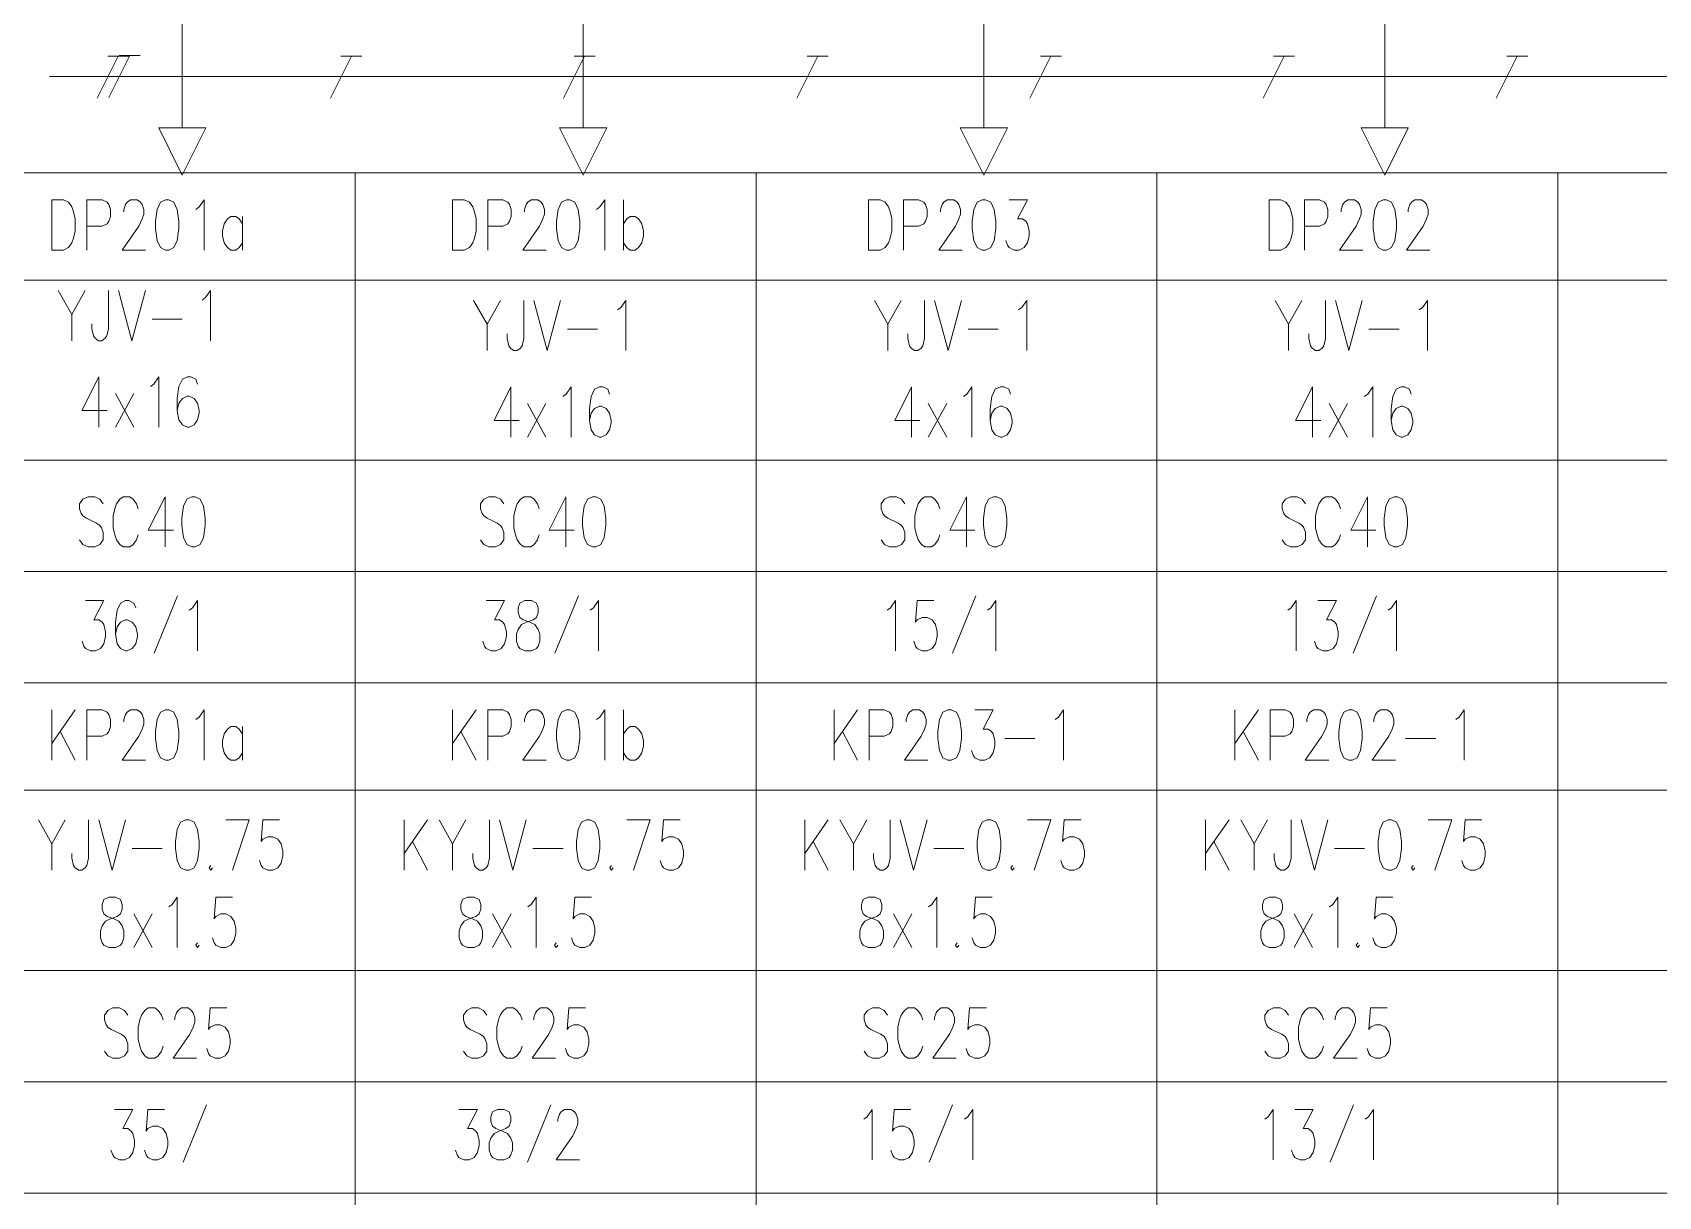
# Model space of a CAD drawing. Header units: millimetres. Extents: x 0 to 586, y 0 to 414.
# Drawn here: x 122.1 to 225.2, y 190 to 263.8 of the extents above; entities that cross this region are included whole.
import ezdxf

# ---------------------------------------------------------------- set-up
doc = ezdxf.new("R2010")
doc.units = ezdxf.units.MM

msp = doc.modelspace()

# ---------------------------------------------------------------- linework, layer by layer
at = {"color": 0, "lineweight": 0}
for points in [[(131.568472, 283.626278), (131.568472, 257.781778)], [(156.989639, 283.626278), (156.989639, 257.781778)], [(182.410806, 283.626278), (182.410806, 257.781778)], [(207.831972, 283.626278), (207.831972, 257.781778)], [(126.1745, 259.655028), (127.508, 262.3185)], [(126.84125, 262.3185), (128.171222, 262.3185)], [(126.90475, 259.707944), (128.234722, 262.371417)], [(127.5715, 262.371417), (128.901472, 262.371417)], [(140.962944, 259.655028), (142.296444, 262.3185)], [(141.629694, 262.3185), (142.959667, 262.3185)], [(155.751389, 259.655028), (157.084889, 262.3185)], [(156.418139, 262.3185), (157.748111, 262.3185)], [(170.543361, 259.655028), (171.873333, 262.3185)], [(171.206583, 262.3185), (172.536556, 262.3185)], [(185.331806, 259.655028), (186.661778, 262.3185)], [(185.995028, 262.3185), (187.328528, 262.3185)], [(200.12025, 259.655028), (201.450222, 262.3185)], [(200.783472, 262.3185), (202.116972, 262.3185)], [(214.908694, 259.655028), (216.238667, 262.3185)], [(215.571917, 262.3185), (216.905417, 262.3185)], [(123.151194, 261.041444), (309.59425, 261.041444)], [(133.067778, 257.781778), (130.072694, 257.781778)], [(130.072694, 257.781778), (131.568472, 254.783167)], [(131.568472, 254.783167), (133.067778, 257.781778)], [(158.488944, 257.781778), (155.490333, 257.781778)], [(155.490333, 257.781778), (156.989639, 254.783167)], [(156.989639, 254.783167), (158.488944, 257.781778)], [(183.910111, 257.781778), (180.9115, 257.781778)], [(180.9115, 257.781778), (182.410806, 254.783167)], [(182.410806, 254.783167), (183.910111, 257.781778)], [(209.331278, 257.781778), (206.332667, 257.781778)], [(206.332667, 257.781778), (207.831972, 254.783167)], [(207.831972, 254.783167), (209.331278, 257.781778)], [(309.59425, 254.924278), (117.12575, 254.924278)], [(309.59425, 254.924278), (117.12575, 254.924278)], [(142.543389, 254.924278), (142.543389, 104.312861)], [(167.964556, 254.924278), (167.964556, 97.0915)], [(193.385722, 254.924278), (193.385722, 104.312861)], [(218.806889, 254.924278), (218.806889, 97.0915)], [(125.521861, 250.034778), (125.521861, 253.220361), (126.477889, 253.220361), (126.795389, 253.068667), (126.901222, 252.916972), (127.007056, 252.613583), (127.007056, 252.1585), (126.901222, 251.855111), (126.795389, 251.703417), (126.477889, 251.551722), (125.521861, 251.551722)], [(127.85725, 252.461889), (127.85725, 252.613583), (127.963083, 252.916972), (128.068917, 253.068667), (128.284111, 253.220361), (128.707444, 253.220361), (128.919111, 253.068667), (129.024944, 252.916972), (129.130778, 252.613583), (129.130778, 252.310194), (129.024944, 252.006806), (128.813278, 251.551722), (127.751417, 250.034778), (129.236611, 250.034778)], [(132.422194, 252.613583), (132.637389, 252.765278), (132.954889, 253.220361), (132.954889, 250.034778)], [(150.943028, 250.034778), (150.943028, 253.220361), (151.899056, 253.220361), (152.216556, 253.068667), (152.322389, 252.916972), (152.428222, 252.613583), (152.428222, 252.1585), (152.322389, 251.855111), (152.216556, 251.703417), (151.899056, 251.551722), (150.943028, 251.551722)], [(153.278417, 252.461889), (153.278417, 252.613583), (153.38425, 252.916972), (153.490083, 253.068667), (153.70175, 253.220361), (154.128611, 253.220361), (154.340278, 253.068667), (154.446111, 252.916972), (154.551944, 252.613583), (154.551944, 252.310194), (154.446111, 252.006806), (154.234444, 251.551722), (153.172583, 250.034778), (154.657778, 250.034778)], [(157.843361, 252.613583), (158.055028, 252.765278), (158.376056, 253.220361), (158.376056, 250.034778)], [(159.54375, 250.034778), (159.54375, 253.220361)], [(177.320222, 250.034778), (177.320222, 253.220361), (178.272722, 253.220361), (178.59375, 253.068667), (178.699583, 252.916972), (178.805417, 252.613583), (178.805417, 252.1585), (178.699583, 251.855111), (178.59375, 251.703417), (178.272722, 251.551722), (177.320222, 251.551722)], [(179.655611, 252.461889), (179.655611, 252.613583), (179.761444, 252.916972), (179.867278, 253.068667), (180.078944, 253.220361), (180.502278, 253.220361), (180.717472, 253.068667), (180.823306, 252.916972), (180.929139, 252.613583), (180.929139, 252.310194), (180.823306, 252.006806), (180.611639, 251.551722), (179.549778, 250.034778), (181.034972, 250.034778)], [(184.008889, 253.220361), (185.176583, 253.220361), (184.538056, 252.006806), (184.855556, 252.006806), (185.07075, 251.855111), (185.176583, 251.703417), (185.282417, 251.248333), (185.282417, 250.944944), (185.176583, 250.489861), (184.964917, 250.186472), (184.643889, 250.034778), (184.326389, 250.034778), (184.008889, 250.186472), (183.903056, 250.338167), (183.793694, 250.641556)], [(202.737861, 250.034778), (202.737861, 253.220361), (203.693889, 253.220361), (204.014917, 253.068667), (204.12075, 252.916972), (204.226583, 252.613583), (204.226583, 252.1585), (204.12075, 251.855111), (204.014917, 251.703417), (203.693889, 251.551722), (202.737861, 251.551722)], [(205.076778, 252.461889), (205.076778, 252.613583), (205.182611, 252.916972), (205.288444, 253.068667), (205.500111, 253.220361), (205.923444, 253.220361), (206.138639, 253.068667), (206.244472, 252.916972), (206.350306, 252.613583), (206.350306, 252.310194), (206.244472, 252.006806), (206.029278, 251.551722), (204.967417, 250.034778), (206.456139, 250.034778)], [(209.320694, 252.461889), (209.320694, 252.613583), (209.430056, 252.916972), (209.535889, 253.068667), (209.747556, 253.220361), (210.170889, 253.220361), (210.382556, 253.068667), (210.488389, 252.916972), (210.59775, 252.613583), (210.59775, 252.310194), (210.488389, 252.006806), (210.276722, 251.551722), (209.214861, 250.034778), (210.703583, 250.034778)], [(135.396111, 251.703417), (135.184444, 252.006806), (134.972778, 252.1585), (134.65175, 252.1585), (134.440083, 252.006806), (134.228417, 251.703417), (134.122583, 251.248333), (134.122583, 250.944944), (134.228417, 250.489861), (134.440083, 250.186472), (134.65175, 250.034778), (134.972778, 250.034778), (135.184444, 250.186472), (135.396111, 250.489861)], [(135.396111, 252.1585), (135.396111, 250.034778)], [(159.54375, 251.703417), (159.755417, 252.006806), (159.967083, 252.1585), (160.284583, 252.1585), (160.499778, 252.006806), (160.711444, 251.703417), (160.817278, 251.248333), (160.817278, 250.944944), (160.711444, 250.489861), (160.499778, 250.186472), (160.284583, 250.034778), (159.967083, 250.034778), (159.755417, 250.186472), (159.54375, 250.489861)], [(309.59425, 248.12625), (117.12575, 248.12625)], [(123.705056, 247.473611), (124.55525, 245.956667), (125.401917, 247.473611)], [(126.890639, 247.473611), (126.890639, 245.0465), (126.784806, 244.591417), (126.678972, 244.439722), (126.463778, 244.288028), (126.252111, 244.288028), (126.040444, 244.439722), (125.934611, 244.591417), (125.828778, 245.0465), (125.828778, 245.349889)], [(127.525639, 247.473611), (128.375833, 244.288028), (129.226028, 247.473611)], [(132.834944, 246.866833), (133.046611, 247.018528), (133.367639, 247.473611), (133.367639, 244.288028)], [(150.046972, 246.845667), (150.897167, 245.328722), (151.743833, 246.845667)], [(153.232556, 246.845667), (153.232556, 244.418556), (153.126722, 243.963472), (153.020889, 243.811778), (152.805694, 243.660083), (152.594028, 243.660083), (152.382361, 243.811778), (152.276528, 243.963472), (152.170694, 244.418556), (152.170694, 244.721944)], [(153.867556, 246.845667), (154.71775, 243.660083), (155.567944, 246.845667)], [(159.176861, 246.238889), (159.388528, 246.390583), (159.709556, 246.845667), (159.709556, 243.660083)], [(175.468139, 246.845667), (176.318333, 245.328722), (177.165, 246.845667)], [(178.653722, 246.845667), (178.653722, 244.418556), (178.547889, 243.963472), (178.438528, 243.811778), (178.226861, 243.660083), (178.015194, 243.660083), (177.803528, 243.811778), (177.697694, 243.963472), (177.591861, 244.418556), (177.591861, 244.721944)], [(179.288722, 246.845667), (180.138917, 243.660083), (180.989111, 246.845667)], [(184.598028, 246.238889), (184.809694, 246.390583), (185.130722, 246.845667), (185.130722, 243.660083)], [(200.889306, 246.845667), (201.735972, 245.328722), (202.586167, 246.845667)], [(204.071361, 246.845667), (204.071361, 244.418556), (203.965528, 243.963472), (203.859694, 243.811778), (203.648028, 243.660083), (203.436361, 243.660083), (203.224694, 243.811778), (203.118861, 243.963472), (203.013028, 244.418556), (203.013028, 244.721944)], [(204.709889, 246.845667), (205.560083, 243.660083), (206.410278, 246.845667)], [(210.019194, 246.238889), (210.230861, 246.390583), (210.548361, 246.845667), (210.548361, 243.660083)], [(124.55525, 245.956667), (124.55525, 244.288028)], [(129.649361, 245.653278), (131.561417, 245.653278)], [(150.897167, 245.328722), (150.897167, 243.660083)], [(155.991278, 245.025333), (157.903333, 245.025333)], [(176.318333, 245.328722), (176.318333, 243.660083)], [(181.412444, 245.025333), (183.3245, 245.025333)], [(201.735972, 245.328722), (201.735972, 243.660083)], [(206.833611, 245.025333), (208.745667, 245.025333)], [(126.266222, 241.991444), (125.204361, 239.867722), (126.795389, 239.867722)], [(126.266222, 241.991444), (126.266222, 238.805861)], [(129.557639, 241.384667), (129.769306, 241.536361), (130.086806, 241.991444), (130.086806, 238.805861)], [(132.528028, 241.536361), (132.422194, 241.83975), (132.104694, 241.991444), (131.893028, 241.991444), (131.575528, 241.83975), (131.360333, 241.384667), (131.2545, 240.626194), (131.2545, 239.867722), (131.360333, 239.260944), (131.575528, 238.957556), (131.893028, 238.805861), (131.998861, 238.805861), (132.316361, 238.957556), (132.528028, 239.260944), (132.637389, 239.716028), (132.637389, 239.867722), (132.528028, 240.322806), (132.316361, 240.626194), (131.998861, 240.777889), (131.893028, 240.777889), (131.575528, 240.626194), (131.360333, 240.322806), (131.2545, 239.867722)], [(152.407056, 241.359972), (151.345194, 239.23625), (152.936222, 239.23625)], [(152.407056, 241.359972), (152.407056, 238.174389)], [(155.698472, 240.753194), (155.910139, 240.904889), (156.227639, 241.359972), (156.227639, 238.174389)], [(158.668861, 240.904889), (158.563028, 241.208278), (158.245528, 241.359972), (158.033861, 241.359972), (157.716361, 241.208278), (157.501167, 240.753194), (157.395333, 239.994722), (157.395333, 239.23625), (157.501167, 238.629472), (157.716361, 238.326083), (158.033861, 238.174389), (158.139694, 238.174389), (158.457194, 238.326083), (158.668861, 238.629472), (158.778222, 239.084556), (158.778222, 239.23625), (158.668861, 239.691333), (158.457194, 239.994722), (158.139694, 240.146417), (158.033861, 240.146417), (157.716361, 239.994722), (157.501167, 239.691333), (157.395333, 239.23625)], [(177.828222, 241.359972), (176.766361, 239.23625), (178.357389, 239.23625)], [(177.828222, 241.359972), (177.828222, 238.174389)], [(181.119639, 240.753194), (181.331306, 240.904889), (181.648806, 241.359972), (181.648806, 238.174389)], [(184.090028, 240.904889), (183.984194, 241.208278), (183.666694, 241.359972), (183.455028, 241.359972), (183.134, 241.208278), (182.922333, 240.753194), (182.8165, 239.994722), (182.8165, 239.23625), (182.922333, 238.629472), (183.134, 238.326083), (183.455028, 238.174389), (183.560861, 238.174389), (183.878361, 238.326083), (184.090028, 238.629472), (184.195861, 239.084556), (184.195861, 239.23625), (184.090028, 239.691333), (183.878361, 239.994722), (183.560861, 240.146417), (183.455028, 240.146417), (183.134, 239.994722), (182.922333, 239.691333), (182.8165, 239.23625)], [(203.245861, 241.359972), (202.184, 239.23625), (203.778556, 239.23625)], [(203.245861, 241.359972), (203.245861, 238.174389)], [(206.537278, 240.753194), (206.752472, 240.904889), (207.069972, 241.359972), (207.069972, 238.174389)], [(209.511194, 240.904889), (209.405361, 241.208278), (209.087861, 241.359972), (208.872667, 241.359972), (208.555167, 241.208278), (208.3435, 240.753194), (208.237667, 239.994722), (208.237667, 239.23625), (208.3435, 238.629472), (208.555167, 238.326083), (208.872667, 238.174389), (208.982028, 238.174389), (209.299528, 238.326083), (209.511194, 238.629472), (209.617028, 239.084556), (209.617028, 239.23625), (209.511194, 239.691333), (209.299528, 239.994722), (208.982028, 240.146417), (208.872667, 240.146417), (208.555167, 239.994722), (208.3435, 239.691333), (208.237667, 239.23625)], [(127.328083, 238.805861), (128.495778, 240.929583)], [(128.495778, 238.805861), (127.328083, 240.929583)], [(153.468917, 238.174389), (154.636611, 240.298111)], [(154.636611, 238.174389), (153.468917, 240.298111)], [(178.886556, 238.174389), (180.057778, 240.298111)], [(180.057778, 238.174389), (178.886556, 240.298111)], [(204.307722, 238.174389), (205.475417, 240.298111)], [(205.475417, 238.174389), (204.307722, 240.298111)], [(309.59425, 236.703306), (117.12575, 236.703306)], [(126.548444, 233.941056), (126.33325, 234.244444), (126.01575, 234.396139), (125.592417, 234.396139), (125.271389, 234.244444), (125.059722, 233.941056), (125.059722, 233.637667), (125.165556, 233.334278), (125.271389, 233.182583), (125.486583, 233.030889), (126.121583, 232.7275), (126.33325, 232.575806), (126.439083, 232.424111), (126.548444, 232.120722), (126.548444, 231.665639), (126.33325, 231.36225), (126.01575, 231.210556), (125.592417, 231.210556), (125.271389, 231.36225), (125.059722, 231.665639)], [(128.778, 233.637667), (128.672167, 233.941056), (128.456972, 234.244444), (128.245306, 234.396139), (127.821972, 234.396139), (127.610306, 234.244444), (127.395111, 233.941056), (127.289278, 233.637667), (127.183444, 233.182583), (127.183444, 232.424111), (127.289278, 231.969028), (127.395111, 231.665639), (127.610306, 231.36225), (127.821972, 231.210556), (128.245306, 231.210556), (128.456972, 231.36225), (128.672167, 231.665639), (128.778, 231.969028)], [(130.474861, 234.396139), (129.413, 232.272417), (131.007556, 232.272417)], [(130.474861, 234.396139), (130.474861, 231.210556)], [(151.966083, 233.941056), (151.754417, 234.244444), (151.436917, 234.396139), (151.013583, 234.396139), (150.692556, 234.244444), (150.480889, 233.941056), (150.480889, 233.637667), (150.586722, 233.334278), (150.692556, 233.182583), (150.904222, 233.030889), (151.54275, 232.7275), (151.754417, 232.575806), (151.86025, 232.424111), (151.966083, 232.120722), (151.966083, 231.665639), (151.754417, 231.36225), (151.436917, 231.210556), (151.013583, 231.210556), (150.692556, 231.36225), (150.480889, 231.665639)], [(154.195639, 233.637667), (154.089806, 233.941056), (153.878139, 234.244444), (153.666472, 234.396139), (153.243139, 234.396139), (153.027944, 234.244444), (152.816278, 233.941056), (152.710444, 233.637667), (152.604611, 233.182583), (152.604611, 232.424111), (152.710444, 231.969028), (152.816278, 231.665639), (153.027944, 231.36225), (153.243139, 231.210556), (153.666472, 231.210556), (153.878139, 231.36225), (154.089806, 231.665639), (154.195639, 231.969028)], [(155.896028, 234.396139), (154.834167, 232.272417), (156.425194, 232.272417)], [(155.896028, 234.396139), (155.896028, 231.210556)], [(177.38725, 233.941056), (177.175583, 234.244444), (176.858083, 234.396139), (176.431222, 234.396139), (176.113722, 234.244444), (175.902056, 233.941056), (175.902056, 233.637667), (176.007889, 233.334278), (176.113722, 233.182583), (176.325389, 233.030889), (176.963917, 232.7275), (177.175583, 232.575806), (177.281417, 232.424111), (177.38725, 232.120722), (177.38725, 231.665639), (177.175583, 231.36225), (176.858083, 231.210556), (176.431222, 231.210556), (176.113722, 231.36225), (175.902056, 231.665639)], [(179.616806, 233.637667), (179.510972, 233.941056), (179.299306, 234.244444), (179.087639, 234.396139), (178.660778, 234.396139), (178.449111, 234.244444), (178.237444, 233.941056), (178.131611, 233.637667), (178.025778, 233.182583), (178.025778, 232.424111), (178.131611, 231.969028), (178.237444, 231.665639), (178.449111, 231.36225), (178.660778, 231.210556), (179.087639, 231.210556), (179.299306, 231.36225), (179.510972, 231.665639), (179.616806, 231.969028)], [(181.317194, 234.396139), (180.255333, 232.272417), (181.846361, 232.272417)], [(181.317194, 234.396139), (181.317194, 231.210556)], [(202.808417, 233.941056), (202.59675, 234.244444), (202.27925, 234.396139), (201.852389, 234.396139), (201.534889, 234.244444), (201.323222, 233.941056), (201.323222, 233.637667), (201.429056, 233.334278), (201.534889, 233.182583), (201.746556, 233.030889), (202.385083, 232.7275), (202.59675, 232.575806), (202.702583, 232.424111), (202.808417, 232.120722), (202.808417, 231.665639), (202.59675, 231.36225), (202.27925, 231.210556), (201.852389, 231.210556), (201.534889, 231.36225), (201.323222, 231.665639)], [(205.037972, 233.637667), (204.932139, 233.941056), (204.720472, 234.244444), (204.508806, 234.396139), (204.081944, 234.396139), (203.870278, 234.244444), (203.658611, 233.941056), (203.552778, 233.637667), (203.446944, 233.182583), (203.446944, 232.424111), (203.552778, 231.969028), (203.658611, 231.665639), (203.870278, 231.36225), (204.081944, 231.210556), (204.508806, 231.210556), (204.720472, 231.36225), (204.932139, 231.665639), (205.037972, 231.969028)], [(206.738361, 234.396139), (205.6765, 232.272417), (207.267528, 232.272417)], [(206.738361, 234.396139), (206.738361, 231.210556)], [(309.59425, 229.644222), (117.12575, 229.644222)], [(131.268611, 228.109639), (129.783417, 224.468972)], [(156.689778, 228.109639), (155.201056, 224.468972)], [(181.89575, 228.109639), (180.410556, 224.468972)], [(207.316917, 228.109639), (205.831722, 224.468972)], [(125.430139, 227.80625), (126.597833, 227.80625), (125.959306, 226.592694), (126.276806, 226.592694), (126.492, 226.441), (126.597833, 226.289306), (126.703667, 225.834222), (126.703667, 225.530833), (126.597833, 225.07575), (126.382639, 224.772361), (126.065139, 224.620667), (125.747639, 224.620667), (125.430139, 224.772361), (125.320778, 224.924056), (125.214944, 225.227444)], [(128.612194, 227.351167), (128.506361, 227.654556), (128.188861, 227.80625), (127.977194, 227.80625), (127.659694, 227.654556), (127.4445, 227.199472), (127.338667, 226.441), (127.338667, 225.682528), (127.4445, 225.07575), (127.659694, 224.772361), (127.977194, 224.620667), (128.083028, 224.620667), (128.400528, 224.772361), (128.612194, 225.07575), (128.721556, 225.530833), (128.721556, 225.682528), (128.612194, 226.137611), (128.400528, 226.441), (128.083028, 226.592694), (127.977194, 226.592694), (127.659694, 226.441), (127.4445, 226.137611), (127.338667, 225.682528)], [(132.012972, 227.199472), (132.224639, 227.351167), (132.542139, 227.80625), (132.542139, 224.620667)], [(150.847778, 227.80625), (152.015472, 227.80625), (151.380472, 226.592694), (151.697972, 226.592694), (151.909639, 226.441), (152.015472, 226.289306), (152.124833, 225.834222), (152.124833, 225.530833), (152.015472, 225.07575), (151.803806, 224.772361), (151.486306, 224.620667), (151.168806, 224.620667), (150.847778, 224.772361), (150.741944, 224.924056), (150.636111, 225.227444)], [(157.430611, 227.199472), (157.645806, 227.351167), (157.963306, 227.80625), (157.963306, 224.620667)], [(176.268944, 227.199472), (176.480611, 227.351167), (176.801639, 227.80625), (176.801639, 224.620667)], [(179.242861, 227.80625), (178.181, 227.80625), (178.075167, 226.441), (178.181, 226.592694), (178.4985, 226.744389), (178.819528, 226.744389), (179.137028, 226.592694), (179.348694, 226.289306), (179.454528, 225.834222), (179.454528, 225.530833), (179.348694, 225.07575), (179.137028, 224.772361), (178.819528, 224.620667), (178.4985, 224.620667), (178.181, 224.772361), (178.075167, 224.924056), (177.969333, 225.227444)], [(182.640111, 227.199472), (182.851778, 227.351167), (183.169278, 227.80625), (183.169278, 224.620667)], [(201.690111, 227.199472), (201.901778, 227.351167), (202.219278, 227.80625), (202.219278, 224.620667)], [(203.602167, 227.80625), (204.769861, 227.80625), (204.131333, 226.592694), (204.452361, 226.592694), (204.664028, 226.441), (204.769861, 226.289306), (204.875694, 225.834222), (204.875694, 225.530833), (204.769861, 225.07575), (204.558194, 224.772361), (204.237167, 224.620667), (203.919667, 224.620667), (203.602167, 224.772361), (203.496333, 224.924056), (203.3905, 225.227444)], [(208.061278, 227.199472), (208.272944, 227.351167), (208.590444, 227.80625), (208.590444, 224.620667)], [(309.59425, 222.588667), (117.12575, 222.588667)], [(123.292306, 217.695639), (123.292306, 220.881222)], [(124.7775, 220.881222), (123.292306, 218.7575)], [(125.521861, 217.695639), (125.521861, 220.881222), (126.477889, 220.881222), (126.795389, 220.729528), (126.901222, 220.577833), (127.007056, 220.274444), (127.007056, 219.819361), (126.901222, 219.515972), (126.795389, 219.364278), (126.477889, 219.212583), (125.521861, 219.212583)], [(127.85725, 220.12275), (127.85725, 220.274444), (127.963083, 220.577833), (128.068917, 220.729528), (128.284111, 220.881222), (128.707444, 220.881222), (128.919111, 220.729528), (129.024944, 220.577833), (129.130778, 220.274444), (129.130778, 219.971056), (129.024944, 219.667667), (128.813278, 219.212583), (127.751417, 217.695639), (129.236611, 217.695639)], [(132.422194, 220.274444), (132.637389, 220.426139), (132.954889, 220.881222), (132.954889, 217.695639)], [(148.713472, 217.695639), (148.713472, 220.881222)], [(150.198667, 220.881222), (148.713472, 218.7575)], [(150.943028, 217.695639), (150.943028, 220.881222), (151.899056, 220.881222), (152.216556, 220.729528), (152.322389, 220.577833), (152.428222, 220.274444), (152.428222, 219.819361), (152.322389, 219.515972), (152.216556, 219.364278), (151.899056, 219.212583), (150.943028, 219.212583)], [(153.278417, 220.12275), (153.278417, 220.274444), (153.38425, 220.577833), (153.490083, 220.729528), (153.70175, 220.881222), (154.128611, 220.881222), (154.340278, 220.729528), (154.446111, 220.577833), (154.551944, 220.274444), (154.551944, 219.971056), (154.446111, 219.667667), (154.234444, 219.212583), (153.172583, 217.695639), (154.657778, 217.695639)], [(157.843361, 220.274444), (158.055028, 220.426139), (158.376056, 220.881222), (158.376056, 217.695639)], [(159.54375, 217.695639), (159.54375, 220.881222)], [(172.914028, 217.695639), (172.914028, 220.881222)], [(174.399222, 220.881222), (172.914028, 218.7575)], [(175.143583, 217.695639), (175.143583, 220.881222), (176.096083, 220.881222), (176.417111, 220.729528), (176.522944, 220.577833), (176.628778, 220.274444), (176.628778, 219.819361), (176.522944, 219.515972), (176.417111, 219.364278), (176.096083, 219.212583), (175.143583, 219.212583)], [(177.478972, 220.12275), (177.478972, 220.274444), (177.584806, 220.577833), (177.690639, 220.729528), (177.902306, 220.881222), (178.329167, 220.881222), (178.540833, 220.729528), (178.646667, 220.577833), (178.7525, 220.274444), (178.7525, 219.971056), (178.646667, 219.667667), (178.435, 219.212583), (177.373139, 217.695639), (178.858333, 217.695639)], [(181.83225, 220.881222), (182.999944, 220.881222), (182.361417, 219.667667), (182.678917, 219.667667), (182.894111, 219.515972), (182.999944, 219.364278), (183.105778, 218.909194), (183.105778, 218.605806), (182.999944, 218.150722), (182.788278, 217.847333), (182.46725, 217.695639), (182.14975, 217.695639), (181.83225, 217.847333), (181.726417, 217.999028), (181.620583, 218.302417)], [(186.926361, 220.274444), (187.141556, 220.426139), (187.459056, 220.881222), (187.459056, 217.695639)], [(198.331667, 217.695639), (198.331667, 220.881222)], [(199.820389, 220.881222), (198.331667, 218.7575)], [(200.561222, 217.695639), (200.561222, 220.881222), (201.51725, 220.881222), (201.838278, 220.729528), (201.944111, 220.577833), (202.049944, 220.274444), (202.049944, 219.819361), (201.944111, 219.515972), (201.838278, 219.364278), (201.51725, 219.212583), (200.561222, 219.212583)], [(202.900139, 220.12275), (202.900139, 220.274444), (203.005972, 220.577833), (203.111806, 220.729528), (203.323472, 220.881222), (203.746806, 220.881222), (203.962, 220.729528), (204.067833, 220.577833), (204.173667, 220.274444), (204.173667, 219.971056), (204.067833, 219.667667), (203.852639, 219.212583), (202.790778, 217.695639), (204.2795, 217.695639)], [(207.144056, 220.12275), (207.144056, 220.274444), (207.253417, 220.577833), (207.35925, 220.729528), (207.570917, 220.881222), (207.99425, 220.881222), (208.205917, 220.729528), (208.31175, 220.577833), (208.421111, 220.274444), (208.421111, 219.971056), (208.31175, 219.667667), (208.100083, 219.212583), (207.038222, 217.695639), (208.526944, 217.695639)], [(212.347528, 220.274444), (212.559194, 220.426139), (212.880222, 220.881222), (212.880222, 217.695639)], [(135.396111, 219.364278), (135.184444, 219.667667), (134.972778, 219.819361), (134.65175, 219.819361), (134.440083, 219.667667), (134.228417, 219.364278), (134.122583, 218.909194), (134.122583, 218.605806), (134.228417, 218.150722), (134.440083, 217.847333), (134.65175, 217.695639), (134.972778, 217.695639), (135.184444, 217.847333), (135.396111, 218.150722)], [(135.396111, 219.819361), (135.396111, 217.695639)], [(159.54375, 219.364278), (159.755417, 219.667667), (159.967083, 219.819361), (160.284583, 219.819361), (160.499778, 219.667667), (160.711444, 219.364278), (160.817278, 218.909194), (160.817278, 218.605806), (160.711444, 218.150722), (160.499778, 217.847333), (160.284583, 217.695639), (159.967083, 217.695639), (159.755417, 217.847333), (159.54375, 218.150722)], [(123.825, 219.515972), (124.7775, 217.695639)], [(149.242639, 219.515972), (150.198667, 217.695639)], [(173.443194, 219.515972), (174.399222, 217.695639)], [(183.740778, 219.060889), (185.652833, 219.060889)], [(198.864361, 219.515972), (199.820389, 217.695639)], [(209.161944, 219.060889), (211.074, 219.060889)], [(309.59425, 215.787111), (117.12575, 215.787111)], [(122.442111, 213.903278), (123.292306, 212.386333), (124.1425, 213.903278)], [(125.627694, 213.903278), (125.627694, 211.476167), (125.521861, 211.021083), (125.416028, 210.869389), (125.204361, 210.717694), (124.989167, 210.717694), (124.7775, 210.869389), (124.671667, 211.021083), (124.565833, 211.476167), (124.565833, 211.779556)], [(126.266222, 213.903278), (127.112889, 210.717694), (127.963083, 213.903278)], [(134.33425, 213.903278), (135.819444, 213.903278), (134.757583, 210.717694)], [(137.7315, 213.903278), (136.669639, 213.903278), (136.563806, 212.538028), (136.669639, 212.689722), (136.987139, 212.841417), (137.308167, 212.841417), (137.625667, 212.689722), (137.837333, 212.386333), (137.943167, 211.93125), (137.943167, 211.627861), (137.837333, 211.172778), (137.625667, 210.869389), (137.308167, 210.717694), (136.987139, 210.717694), (136.669639, 210.869389), (136.563806, 211.021083), (136.457972, 211.324472)], [(145.633722, 210.717694), (145.633722, 213.903278)], [(147.118917, 213.903278), (145.633722, 211.779556)], [(147.863278, 213.903278), (148.713472, 212.386333), (149.563667, 213.903278)], [(151.048861, 213.903278), (151.048861, 211.476167), (150.943028, 211.021083), (150.837194, 210.869389), (150.622, 210.717694), (150.410333, 210.717694), (150.198667, 210.869389), (150.092833, 211.021083), (149.987, 211.476167), (149.987, 211.779556)], [(151.683861, 213.903278), (152.534056, 210.717694), (153.38425, 213.903278)], [(159.755417, 213.903278), (161.240611, 213.903278), (160.17875, 210.717694)], [(163.152667, 213.903278), (162.090806, 213.903278), (161.984972, 212.538028), (162.090806, 212.689722), (162.408306, 212.841417), (162.729333, 212.841417), (163.046833, 212.689722), (163.2585, 212.386333), (163.364333, 211.93125), (163.364333, 211.627861), (163.2585, 211.172778), (163.046833, 210.869389), (162.729333, 210.717694), (162.408306, 210.717694), (162.090806, 210.869389), (161.984972, 211.021083), (161.879139, 211.324472)], [(171.054889, 210.717694), (171.054889, 213.903278)], [(172.540083, 213.903278), (171.054889, 211.779556)], [(173.284444, 213.903278), (174.134639, 212.386333), (174.981306, 213.903278)], [(176.470028, 213.903278), (176.470028, 211.476167), (176.364194, 211.021083), (176.258361, 210.869389), (176.043167, 210.717694), (175.8315, 210.717694), (175.619833, 210.869389), (175.514, 211.021083), (175.408167, 211.476167), (175.408167, 211.779556)], [(177.105028, 213.903278), (177.955222, 210.717694), (178.805417, 213.903278)], [(185.176583, 213.903278), (186.661778, 213.903278), (185.599917, 210.717694)], [(188.573833, 213.903278), (187.511972, 213.903278), (187.406139, 212.538028), (187.511972, 212.689722), (187.829472, 212.841417), (188.146972, 212.841417), (188.468, 212.689722), (188.679667, 212.386333), (188.7855, 211.93125), (188.7855, 211.627861), (188.679667, 211.172778), (188.468, 210.869389), (188.146972, 210.717694), (187.829472, 210.717694), (187.511972, 210.869389), (187.406139, 211.021083), (187.300306, 211.324472)], [(196.476056, 210.717694), (196.476056, 213.903278)], [(197.96125, 213.903278), (196.476056, 211.779556)], [(198.705611, 213.903278), (199.552278, 212.386333), (200.402472, 213.903278)], [(201.891194, 213.903278), (201.891194, 211.476167), (201.781833, 211.021083), (201.676, 210.869389), (201.464333, 210.717694), (201.252667, 210.717694), (201.041, 210.869389), (200.935167, 211.021083), (200.829333, 211.476167), (200.829333, 211.779556)], [(202.526194, 213.903278), (203.376389, 210.717694), (204.226583, 213.903278)], [(210.594222, 213.903278), (212.082944, 213.903278), (211.021083, 210.717694)], [(213.995, 213.903278), (212.933139, 213.903278), (212.827306, 212.538028), (212.933139, 212.689722), (213.250639, 212.841417), (213.568139, 212.841417), (213.885639, 212.689722), (214.100833, 212.386333), (214.206667, 211.93125), (214.206667, 211.627861), (214.100833, 211.172778), (213.885639, 210.869389), (213.568139, 210.717694), (213.250639, 210.717694), (212.933139, 210.869389), (212.827306, 211.021083), (212.717944, 211.324472)], [(146.162889, 212.538028), (147.118917, 210.717694)], [(171.584056, 212.538028), (172.540083, 210.717694)], [(197.005222, 212.538028), (197.96125, 210.717694)], [(123.292306, 212.386333), (123.292306, 210.717694)], [(128.389944, 212.082944), (130.298472, 212.082944)], [(148.713472, 212.386333), (148.713472, 210.717694)], [(153.807583, 212.082944), (155.719639, 212.082944)], [(174.134639, 212.386333), (174.134639, 210.717694)], [(179.22875, 212.082944), (181.140806, 212.082944)], [(199.552278, 212.386333), (199.552278, 210.717694)], [(204.649917, 212.082944), (206.561972, 212.082944)], [(133.378222, 211.021083), (133.272389, 210.869389), (133.378222, 210.717694), (133.484056, 210.869389)], [(158.799389, 211.021083), (158.693556, 210.869389), (158.799389, 210.717694), (158.905222, 210.869389)], [(184.220556, 211.021083), (184.114722, 210.869389), (184.220556, 210.717694), (184.326389, 210.869389)], [(209.641722, 211.021083), (209.535889, 210.869389), (209.641722, 210.717694), (209.747556, 210.869389)], [(130.725333, 208.396417), (130.937, 208.548111), (131.2545, 209.003194), (131.2545, 205.817611)], [(134.757583, 209.003194), (133.695722, 209.003194), (133.589889, 207.637944), (133.695722, 207.789639), (134.01675, 207.941333), (134.33425, 207.941333), (134.65175, 207.789639), (134.866944, 207.48625), (134.972778, 207.031167), (134.972778, 206.727778), (134.866944, 206.272694), (134.65175, 205.969306), (134.33425, 205.817611), (134.01675, 205.817611), (133.695722, 205.969306), (133.589889, 206.121), (133.484056, 206.424389)], [(153.483028, 208.396417), (153.694694, 208.548111), (154.015722, 209.003194), (154.015722, 205.817611)], [(157.518806, 209.003194), (156.456944, 209.003194), (156.351111, 207.637944), (156.456944, 207.789639), (156.774444, 207.941333), (157.091944, 207.941333), (157.412972, 207.789639), (157.624639, 207.48625), (157.730472, 207.031167), (157.730472, 206.727778), (157.624639, 206.272694), (157.412972, 205.969306), (157.091944, 205.817611), (156.774444, 205.817611), (156.456944, 205.969306), (156.351111, 206.121), (156.245278, 206.424389)], [(178.904194, 208.396417), (179.115861, 208.548111), (179.433361, 209.003194), (179.433361, 205.817611)], [(182.939972, 209.003194), (181.878111, 209.003194), (181.76875, 207.637944), (181.878111, 207.789639), (182.195611, 207.941333), (182.513111, 207.941333), (182.830611, 207.789639), (183.045806, 207.48625), (183.151639, 207.031167), (183.151639, 206.727778), (183.045806, 206.272694), (182.830611, 205.969306), (182.513111, 205.817611), (182.195611, 205.817611), (181.878111, 205.969306), (181.76875, 206.121), (181.662917, 206.424389)], [(204.325361, 208.396417), (204.537028, 208.548111), (204.854528, 209.003194), (204.854528, 205.817611)], [(208.357611, 209.003194), (207.29575, 209.003194), (207.189917, 207.637944), (207.29575, 207.789639), (207.616778, 207.941333), (207.934278, 207.941333), (208.251778, 207.789639), (208.463444, 207.48625), (208.572806, 207.031167), (208.572806, 206.727778), (208.463444, 206.272694), (208.251778, 205.969306), (207.934278, 205.817611), (207.616778, 205.817611), (207.29575, 205.969306), (207.189917, 206.121), (207.084083, 206.424389)], [(128.495778, 205.817611), (129.663472, 207.941333)], [(129.663472, 205.817611), (128.495778, 207.941333)], [(151.253472, 205.817611), (152.421167, 207.941333)], [(152.421167, 205.817611), (151.253472, 207.941333)], [(176.674639, 205.817611), (177.842333, 207.941333)], [(177.842333, 205.817611), (176.674639, 207.941333)], [(202.095806, 205.817611), (203.2635, 207.941333)], [(203.2635, 205.817611), (202.095806, 207.941333)], [(132.528028, 206.121), (132.422194, 205.969306), (132.528028, 205.817611), (132.637389, 205.969306)], [(155.28925, 206.121), (155.183417, 205.969306), (155.28925, 205.817611), (155.395083, 205.969306)], [(180.710417, 206.121), (180.601056, 205.969306), (180.710417, 205.817611), (180.81625, 205.969306)], [(206.128056, 206.121), (206.022222, 205.969306), (206.128056, 205.817611), (206.233889, 205.969306)], [(309.59425, 204.367694), (117.12575, 204.367694)], [(128.125361, 201.527833), (127.913694, 201.831222), (127.596194, 201.982917), (127.172861, 201.982917), (126.851833, 201.831222), (126.640167, 201.527833), (126.640167, 201.224444), (126.746, 200.921056), (126.851833, 200.769361), (127.0635, 200.617667), (127.702028, 200.314278), (127.913694, 200.162583), (128.019528, 200.010889), (128.125361, 199.7075), (128.125361, 199.252417), (127.913694, 198.949028), (127.596194, 198.797333), (127.172861, 198.797333), (126.851833, 198.949028), (126.640167, 199.252417)], [(130.354917, 201.224444), (130.249083, 201.527833), (130.037417, 201.831222), (129.82575, 201.982917), (129.402417, 201.982917), (129.187222, 201.831222), (128.975556, 201.527833), (128.869722, 201.224444), (128.763889, 200.769361), (128.763889, 200.010889), (128.869722, 199.555806), (128.975556, 199.252417), (129.187222, 198.949028), (129.402417, 198.797333), (129.82575, 198.797333), (130.037417, 198.949028), (130.249083, 199.252417), (130.354917, 199.555806)], [(131.099278, 201.224444), (131.099278, 201.376139), (131.205111, 201.679528), (131.310944, 201.831222), (131.526139, 201.982917), (131.949472, 201.982917), (132.161139, 201.831222), (132.266972, 201.679528), (132.372806, 201.376139), (132.372806, 201.07275), (132.266972, 200.769361), (132.055306, 200.314278), (130.993444, 198.797333), (132.478639, 198.797333)], [(134.390694, 201.982917), (133.328833, 201.982917), (133.223, 200.617667), (133.328833, 200.769361), (133.646333, 200.921056), (133.967361, 200.921056), (134.284861, 200.769361), (134.496528, 200.465972), (134.602361, 200.010889), (134.602361, 199.7075), (134.496528, 199.252417), (134.284861, 198.949028), (133.967361, 198.797333), (133.646333, 198.797333), (133.328833, 198.949028), (133.223, 199.100722), (133.117167, 199.404111)], [(150.886583, 201.527833), (150.674917, 201.831222), (150.353889, 201.982917), (149.930556, 201.982917), (149.613056, 201.831222), (149.397861, 201.527833), (149.397861, 201.224444), (149.503694, 200.921056), (149.613056, 200.769361), (149.824722, 200.617667), (150.459722, 200.314278), (150.674917, 200.162583), (150.78075, 200.010889), (150.886583, 199.7075), (150.886583, 199.252417), (150.674917, 198.949028), (150.353889, 198.797333), (149.930556, 198.797333), (149.613056, 198.949028), (149.397861, 199.252417)], [(153.116139, 201.224444), (153.010306, 201.527833), (152.795111, 201.831222), (152.583444, 201.982917), (152.160111, 201.982917), (151.948444, 201.831222), (151.73325, 201.527833), (151.627417, 201.224444), (151.521583, 200.769361), (151.521583, 200.010889), (151.627417, 199.555806), (151.73325, 199.252417), (151.948444, 198.949028), (152.160111, 198.797333), (152.583444, 198.797333), (152.795111, 198.949028), (153.010306, 199.252417), (153.116139, 199.555806)], [(153.856972, 201.224444), (153.856972, 201.376139), (153.966333, 201.679528), (154.072167, 201.831222), (154.283833, 201.982917), (154.707167, 201.982917), (154.918833, 201.831222), (155.024667, 201.679528), (155.134028, 201.376139), (155.134028, 201.07275), (155.024667, 200.769361), (154.813, 200.314278), (153.751139, 198.797333), (155.239861, 198.797333)], [(157.148389, 201.982917), (156.086528, 201.982917), (155.980694, 200.617667), (156.086528, 200.769361), (156.407556, 200.921056), (156.725056, 200.921056), (157.042556, 200.769361), (157.25775, 200.465972), (157.363583, 200.010889), (157.363583, 199.7075), (157.25775, 199.252417), (157.042556, 198.949028), (156.725056, 198.797333), (156.407556, 198.797333), (156.086528, 198.949028), (155.980694, 199.100722), (155.874861, 199.404111)], [(176.30775, 201.527833), (176.092556, 201.831222), (175.775056, 201.982917), (175.351722, 201.982917), (175.030694, 201.831222), (174.819028, 201.527833), (174.819028, 201.224444), (174.924861, 200.921056), (175.030694, 200.769361), (175.245889, 200.617667), (175.880889, 200.314278), (176.092556, 200.162583), (176.198389, 200.010889), (176.30775, 199.7075), (176.30775, 199.252417), (176.092556, 198.949028), (175.775056, 198.797333), (175.351722, 198.797333), (175.030694, 198.949028), (174.819028, 199.252417)], [(178.537306, 201.224444), (178.427944, 201.527833), (178.216278, 201.831222), (178.004611, 201.982917), (177.581278, 201.982917), (177.369611, 201.831222), (177.154417, 201.527833), (177.048583, 201.224444), (176.94275, 200.769361), (176.94275, 200.010889), (177.048583, 199.555806), (177.154417, 199.252417), (177.369611, 198.949028), (177.581278, 198.797333), (178.004611, 198.797333), (178.216278, 198.949028), (178.427944, 199.252417), (178.537306, 199.555806)], [(179.278139, 201.224444), (179.278139, 201.376139), (179.383972, 201.679528), (179.489806, 201.831222), (179.705, 201.982917), (180.128333, 201.982917), (180.34, 201.831222), (180.445833, 201.679528), (180.551667, 201.376139), (180.551667, 201.07275), (180.445833, 200.769361), (180.234167, 200.314278), (179.172306, 198.797333), (180.661028, 198.797333)], [(182.569556, 201.982917), (181.507694, 201.982917), (181.401861, 200.617667), (181.507694, 200.769361), (181.828722, 200.921056), (182.146222, 200.921056), (182.463722, 200.769361), (182.675389, 200.465972), (182.781222, 200.010889), (182.781222, 199.7075), (182.675389, 199.252417), (182.463722, 198.949028), (182.146222, 198.797333), (181.828722, 198.797333), (181.507694, 198.949028), (181.401861, 199.100722), (181.296028, 199.404111)], [(201.725389, 201.527833), (201.513722, 201.831222), (201.196222, 201.982917), (200.769361, 201.982917), (200.451861, 201.831222), (200.240194, 201.527833), (200.240194, 201.224444), (200.346028, 200.921056), (200.451861, 200.769361), (200.663528, 200.617667), (201.302056, 200.314278), (201.513722, 200.162583), (201.619556, 200.010889), (201.725389, 199.7075), (201.725389, 199.252417), (201.513722, 198.949028), (201.196222, 198.797333), (200.769361, 198.797333), (200.451861, 198.949028), (200.240194, 199.252417)], [(203.954944, 201.224444), (203.849111, 201.527833), (203.637444, 201.831222), (203.425778, 201.982917), (203.002444, 201.982917), (202.78725, 201.831222), (202.575583, 201.527833), (202.46975, 201.224444), (202.363917, 200.769361), (202.363917, 200.010889), (202.46975, 199.555806), (202.575583, 199.252417), (202.78725, 198.949028), (203.002444, 198.797333), (203.425778, 198.797333), (203.637444, 198.949028), (203.849111, 199.252417), (203.954944, 199.555806)], [(204.699306, 201.224444), (204.699306, 201.376139), (204.805139, 201.679528), (204.910972, 201.831222), (205.122639, 201.982917), (205.5495, 201.982917), (205.761167, 201.831222), (205.867, 201.679528), (205.972833, 201.376139), (205.972833, 201.07275), (205.867, 200.769361), (205.655333, 200.314278), (204.593472, 198.797333), (206.078667, 198.797333)], [(207.990722, 201.982917), (206.928861, 201.982917), (206.823028, 200.617667), (206.928861, 200.769361), (207.246361, 200.921056), (207.567389, 200.921056), (207.884889, 200.769361), (208.096556, 200.465972), (208.202389, 200.010889), (208.202389, 199.7075), (208.096556, 199.252417), (207.884889, 198.949028), (207.567389, 198.797333), (207.246361, 198.797333), (206.928861, 198.949028), (206.823028, 199.100722), (206.717194, 199.404111)], [(309.59425, 197.308611), (117.12575, 197.308611)], [(127.261056, 195.541194), (128.42875, 195.541194), (127.790222, 194.331167), (128.107722, 194.331167), (128.322917, 194.179472), (128.42875, 194.027778), (128.534583, 193.572694), (128.534583, 193.269306), (128.42875, 192.814222), (128.213556, 192.510833), (127.896056, 192.359139), (127.578556, 192.359139), (127.261056, 192.510833), (127.155222, 192.662528), (127.045861, 192.965917)], [(130.446639, 195.541194), (129.384778, 195.541194), (129.275417, 194.179472), (129.384778, 194.331167), (129.702278, 194.482861), (130.019778, 194.482861), (130.337278, 194.331167), (130.552472, 194.027778), (130.658306, 193.572694), (130.658306, 193.269306), (130.552472, 192.814222), (130.337278, 192.510833), (130.019778, 192.359139), (129.702278, 192.359139), (129.384778, 192.510833), (129.275417, 192.662528), (129.169583, 192.965917)], [(133.099528, 195.844583), (131.614333, 192.207444)], [(149.115639, 195.541194), (150.283333, 195.541194), (149.648333, 194.331167), (149.965833, 194.331167), (150.1775, 194.179472), (150.283333, 194.027778), (150.389167, 193.572694), (150.389167, 193.269306), (150.283333, 192.814222), (150.071667, 192.510833), (149.754167, 192.359139), (149.433139, 192.359139), (149.115639, 192.510833), (149.009806, 192.662528), (148.903972, 192.965917)], [(154.954111, 195.844583), (153.468917, 192.207444)], [(155.380972, 194.78625), (155.380972, 194.937944), (155.486806, 195.241333), (155.592639, 195.3895), (155.804306, 195.541194), (156.231167, 195.541194), (156.442833, 195.3895), (156.548667, 195.241333), (156.6545, 194.937944), (156.6545, 194.634556), (156.548667, 194.331167), (156.337, 193.876083), (155.275139, 192.359139), (156.760333, 192.359139)], [(174.801389, 194.937944), (175.013056, 195.089639), (175.334083, 195.541194), (175.334083, 192.359139)], [(177.775306, 195.541194), (176.713444, 195.541194), (176.607611, 194.179472), (176.713444, 194.331167), (177.030944, 194.482861), (177.348444, 194.482861), (177.669472, 194.331167), (177.881139, 194.027778), (177.986972, 193.572694), (177.986972, 193.269306), (177.881139, 192.814222), (177.669472, 192.510833), (177.348444, 192.359139), (177.030944, 192.359139), (176.713444, 192.510833), (176.607611, 192.662528), (176.501778, 192.965917)], [(180.428194, 195.844583), (178.943, 192.207444)], [(181.172556, 194.937944), (181.384222, 195.089639), (181.701722, 195.541194), (181.701722, 192.359139)], [(200.222556, 194.937944), (200.434222, 195.089639), (200.751722, 195.541194), (200.751722, 192.359139)], [(202.134611, 195.541194), (203.302306, 195.541194), (202.663778, 194.331167), (202.981278, 194.331167), (203.196472, 194.179472), (203.302306, 194.027778), (203.408139, 193.572694), (203.408139, 193.269306), (203.302306, 192.814222), (203.090639, 192.510833), (202.769611, 192.359139), (202.452111, 192.359139), (202.134611, 192.510833), (202.028778, 192.662528), (201.919417, 192.965917)], [(205.849361, 195.844583), (204.364167, 192.207444)], [(206.593722, 194.937944), (206.805389, 195.089639), (207.122889, 195.541194), (207.122889, 192.359139)], [(309.59425, 190.249528), (117.12575, 190.249528)]]:
    msp.add_lwpolyline(points, dxfattribs=at)
for points in [[(123.292306, 250.034778), (123.292306, 253.220361), (124.036667, 253.220361), (124.354167, 253.068667), (124.565833, 252.765278), (124.671667, 252.461889), (124.7775, 252.006806), (124.7775, 251.248333), (124.671667, 250.79325), (124.565833, 250.489861), (124.354167, 250.186472), (124.036667, 250.034778)], [(130.513667, 253.220361), (130.192639, 253.068667), (129.980972, 252.613583), (129.875139, 251.855111), (129.875139, 251.400028), (129.980972, 250.641556), (130.192639, 250.186472), (130.513667, 250.034778), (130.725333, 250.034778), (131.042833, 250.186472), (131.2545, 250.641556), (131.360333, 251.400028), (131.360333, 251.855111), (131.2545, 252.613583), (131.042833, 253.068667), (130.725333, 253.220361)], [(148.713472, 250.034778), (148.713472, 253.220361), (149.457833, 253.220361), (149.775333, 253.068667), (149.987, 252.765278), (150.092833, 252.461889), (150.198667, 252.006806), (150.198667, 251.248333), (150.092833, 250.79325), (149.987, 250.489861), (149.775333, 250.186472), (149.457833, 250.034778)], [(155.931306, 253.220361), (155.613806, 253.068667), (155.402139, 252.613583), (155.296306, 251.855111), (155.296306, 251.400028), (155.402139, 250.641556), (155.613806, 250.186472), (155.931306, 250.034778), (156.1465, 250.034778), (156.464, 250.186472), (156.675667, 250.641556), (156.7815, 251.400028), (156.7815, 251.855111), (156.675667, 252.613583), (156.464, 253.068667), (156.1465, 253.220361)], [(175.090667, 250.034778), (175.090667, 253.220361), (175.8315, 253.220361), (176.152528, 253.068667), (176.364194, 252.765278), (176.470028, 252.461889), (176.575861, 252.006806), (176.575861, 251.248333), (176.470028, 250.79325), (176.364194, 250.489861), (176.152528, 250.186472), (175.8315, 250.034778)], [(182.3085, 253.220361), (181.991, 253.068667), (181.779333, 252.613583), (181.6735, 251.855111), (181.6735, 251.400028), (181.779333, 250.641556), (181.991, 250.186472), (182.3085, 250.034778), (182.520167, 250.034778), (182.841194, 250.186472), (183.052861, 250.641556), (183.158694, 251.400028), (183.158694, 251.855111), (183.052861, 252.613583), (182.841194, 253.068667), (182.520167, 253.220361)], [(200.508306, 250.034778), (200.508306, 253.220361), (201.252667, 253.220361), (201.570167, 253.068667), (201.785361, 252.765278), (201.891194, 252.461889), (201.997028, 252.006806), (201.997028, 251.248333), (201.891194, 250.79325), (201.785361, 250.489861), (201.570167, 250.186472), (201.252667, 250.034778)], [(207.729667, 253.220361), (207.412167, 253.068667), (207.196972, 252.613583), (207.091139, 251.855111), (207.091139, 251.400028), (207.196972, 250.641556), (207.412167, 250.186472), (207.729667, 250.034778), (207.941333, 250.034778), (208.258833, 250.186472), (208.474028, 250.641556), (208.579861, 251.400028), (208.579861, 251.855111), (208.474028, 252.613583), (208.258833, 253.068667), (207.941333, 253.220361)], [(132.17525, 234.396139), (131.854222, 234.244444), (131.642556, 233.789361), (131.536722, 233.030889), (131.536722, 232.575806), (131.642556, 231.817333), (131.854222, 231.36225), (132.17525, 231.210556), (132.386917, 231.210556), (132.704417, 231.36225), (132.916083, 231.817333), (133.021917, 232.575806), (133.021917, 233.030889), (132.916083, 233.789361), (132.704417, 234.244444), (132.386917, 234.396139)], [(157.596417, 234.396139), (157.275389, 234.244444), (157.063722, 233.789361), (156.957889, 233.030889), (156.957889, 232.575806), (157.063722, 231.817333), (157.275389, 231.36225), (157.596417, 231.210556), (157.808083, 231.210556), (158.125583, 231.36225), (158.33725, 231.817333), (158.443083, 232.575806), (158.443083, 233.030889), (158.33725, 233.789361), (158.125583, 234.244444), (157.808083, 234.396139)], [(183.014056, 234.396139), (182.696556, 234.244444), (182.484889, 233.789361), (182.379056, 233.030889), (182.379056, 232.575806), (182.484889, 231.817333), (182.696556, 231.36225), (183.014056, 231.210556), (183.22925, 231.210556), (183.54675, 231.36225), (183.758417, 231.817333), (183.86425, 232.575806), (183.86425, 233.030889), (183.758417, 233.789361), (183.54675, 234.244444), (183.22925, 234.396139)], [(208.435222, 234.396139), (208.117722, 234.244444), (207.906056, 233.789361), (207.800222, 233.030889), (207.800222, 232.575806), (207.906056, 231.817333), (208.117722, 231.36225), (208.435222, 231.210556), (208.646889, 231.210556), (208.967917, 231.36225), (209.179583, 231.817333), (209.285417, 232.575806), (209.285417, 233.030889), (209.179583, 233.789361), (208.967917, 234.244444), (208.646889, 234.396139)], [(153.292528, 227.80625), (152.9715, 227.654556), (152.865667, 227.351167), (152.865667, 227.047778), (152.9715, 226.744389), (153.183167, 226.592694), (153.610028, 226.441), (153.927528, 226.289306), (154.139194, 225.985917), (154.245028, 225.682528), (154.245028, 225.227444), (154.139194, 224.924056), (154.033361, 224.772361), (153.715861, 224.620667), (153.292528, 224.620667), (152.9715, 224.772361), (152.865667, 224.924056), (152.759833, 225.227444), (152.759833, 225.682528), (152.865667, 225.985917), (153.077333, 226.289306), (153.398361, 226.441), (153.821694, 226.592694), (154.033361, 226.744389), (154.139194, 227.047778), (154.139194, 227.351167), (154.033361, 227.654556), (153.715861, 227.80625)], [(130.513667, 220.881222), (130.192639, 220.729528), (129.980972, 220.274444), (129.875139, 219.515972), (129.875139, 219.060889), (129.980972, 218.302417), (130.192639, 217.847333), (130.513667, 217.695639), (130.725333, 217.695639), (131.042833, 217.847333), (131.2545, 218.302417), (131.360333, 219.060889), (131.360333, 219.515972), (131.2545, 220.274444), (131.042833, 220.729528), (130.725333, 220.881222)], [(155.931306, 220.881222), (155.613806, 220.729528), (155.402139, 220.274444), (155.296306, 219.515972), (155.296306, 219.060889), (155.402139, 218.302417), (155.613806, 217.847333), (155.931306, 217.695639), (156.1465, 217.695639), (156.464, 217.847333), (156.675667, 218.302417), (156.7815, 219.060889), (156.7815, 219.515972), (156.675667, 220.274444), (156.464, 220.729528), (156.1465, 220.881222)], [(180.131861, 220.881222), (179.814361, 220.729528), (179.602694, 220.274444), (179.496861, 219.515972), (179.496861, 219.060889), (179.602694, 218.302417), (179.814361, 217.847333), (180.131861, 217.695639), (180.343528, 217.695639), (180.664556, 217.847333), (180.876222, 218.302417), (180.982056, 219.060889), (180.982056, 219.515972), (180.876222, 220.274444), (180.664556, 220.729528), (180.343528, 220.881222)], [(205.553028, 220.881222), (205.235528, 220.729528), (205.020333, 220.274444), (204.9145, 219.515972), (204.9145, 219.060889), (205.020333, 218.302417), (205.235528, 217.847333), (205.553028, 217.695639), (205.764694, 217.695639), (206.082194, 217.847333), (206.297389, 218.302417), (206.403222, 219.060889), (206.403222, 219.515972), (206.297389, 220.274444), (206.082194, 220.729528), (205.764694, 220.881222)], [(131.787194, 213.903278), (131.466167, 213.751583), (131.2545, 213.2965), (131.148667, 212.538028), (131.148667, 212.082944), (131.2545, 211.324472), (131.466167, 210.869389), (131.787194, 210.717694), (131.998861, 210.717694), (132.316361, 210.869389), (132.528028, 211.324472), (132.633861, 212.082944), (132.633861, 212.538028), (132.528028, 213.2965), (132.316361, 213.751583), (131.998861, 213.903278)], [(157.208361, 213.903278), (156.887333, 213.751583), (156.675667, 213.2965), (156.569833, 212.538028), (156.569833, 212.082944), (156.675667, 211.324472), (156.887333, 210.869389), (157.208361, 210.717694), (157.420028, 210.717694), (157.737528, 210.869389), (157.949194, 211.324472), (158.055028, 212.082944), (158.055028, 212.538028), (157.949194, 213.2965), (157.737528, 213.751583), (157.420028, 213.903278)], [(182.626, 213.903278), (182.3085, 213.751583), (182.096833, 213.2965), (181.991, 212.538028), (181.991, 212.082944), (182.096833, 211.324472), (182.3085, 210.869389), (182.626, 210.717694), (182.841194, 210.717694), (183.158694, 210.869389), (183.370361, 211.324472), (183.476194, 212.082944), (183.476194, 212.538028), (183.370361, 213.2965), (183.158694, 213.751583), (182.841194, 213.903278)], [(208.047167, 213.903278), (207.729667, 213.751583), (207.518, 213.2965), (207.412167, 212.538028), (207.412167, 212.082944), (207.518, 211.324472), (207.729667, 210.869389), (208.047167, 210.717694), (208.258833, 210.717694), (208.579861, 210.869389), (208.791528, 211.324472), (208.897361, 212.082944), (208.897361, 212.538028), (208.791528, 213.2965), (208.579861, 213.751583), (208.258833, 213.903278)], [(126.901222, 209.003194), (126.583722, 208.8515), (126.477889, 208.548111), (126.477889, 208.244722), (126.583722, 207.941333), (126.795389, 207.789639), (127.22225, 207.637944), (127.53975, 207.48625), (127.751417, 207.182861), (127.85725, 206.879472), (127.85725, 206.424389), (127.751417, 206.121), (127.645583, 205.969306), (127.328083, 205.817611), (126.901222, 205.817611), (126.583722, 205.969306), (126.477889, 206.121), (126.372056, 206.424389), (126.372056, 206.879472), (126.477889, 207.182861), (126.689556, 207.48625), (127.007056, 207.637944), (127.433917, 207.789639), (127.645583, 207.941333), (127.751417, 208.244722), (127.751417, 208.548111), (127.645583, 208.8515), (127.328083, 209.003194)], [(149.662444, 209.003194), (149.341417, 208.8515), (149.235583, 208.548111), (149.235583, 208.244722), (149.341417, 207.941333), (149.553083, 207.789639), (149.979944, 207.637944), (150.297444, 207.48625), (150.509111, 207.182861), (150.614944, 206.879472), (150.614944, 206.424389), (150.509111, 206.121), (150.403278, 205.969306), (150.085778, 205.817611), (149.662444, 205.817611), (149.341417, 205.969306), (149.235583, 206.121), (149.12975, 206.424389), (149.12975, 206.879472), (149.235583, 207.182861), (149.44725, 207.48625), (149.768278, 207.637944), (150.191611, 207.789639), (150.403278, 207.941333), (150.509111, 208.244722), (150.509111, 208.548111), (150.403278, 208.8515), (150.085778, 209.003194)], [(175.080083, 209.003194), (174.762583, 208.8515), (174.65675, 208.548111), (174.65675, 208.244722), (174.762583, 207.941333), (174.97425, 207.789639), (175.401111, 207.637944), (175.718611, 207.48625), (175.930278, 207.182861), (176.036111, 206.879472), (176.036111, 206.424389), (175.930278, 206.121), (175.824444, 205.969306), (175.506944, 205.817611), (175.080083, 205.817611), (174.762583, 205.969306), (174.65675, 206.121), (174.550917, 206.424389), (174.550917, 206.879472), (174.65675, 207.182861), (174.868417, 207.48625), (175.185917, 207.637944), (175.612778, 207.789639), (175.824444, 207.941333), (175.930278, 208.244722), (175.930278, 208.548111), (175.824444, 208.8515), (175.506944, 209.003194)], [(200.50125, 209.003194), (200.18375, 208.8515), (200.077917, 208.548111), (200.077917, 208.244722), (200.18375, 207.941333), (200.395417, 207.789639), (200.81875, 207.637944), (201.139778, 207.48625), (201.351444, 207.182861), (201.457278, 206.879472), (201.457278, 206.424389), (201.351444, 206.121), (201.245611, 205.969306), (200.928111, 205.817611), (200.50125, 205.817611), (200.18375, 205.969306), (200.077917, 206.121), (199.972083, 206.424389), (199.972083, 206.879472), (200.077917, 207.182861), (200.289583, 207.48625), (200.607083, 207.637944), (201.033944, 207.789639), (201.245611, 207.941333), (201.351444, 208.244722), (201.351444, 208.548111), (201.245611, 208.8515), (200.928111, 209.003194)], [(151.556861, 195.541194), (151.239361, 195.3895), (151.133528, 195.089639), (151.133528, 194.78625), (151.239361, 194.482861), (151.451028, 194.331167), (151.877889, 194.179472), (152.195389, 194.027778), (152.407056, 193.724389), (152.512889, 193.421), (152.512889, 192.965917), (152.407056, 192.662528), (152.301222, 192.510833), (151.983722, 192.359139), (151.556861, 192.359139), (151.239361, 192.510833), (151.133528, 192.662528), (151.027694, 192.965917), (151.027694, 193.421), (151.133528, 193.724389), (151.345194, 194.027778), (151.662694, 194.179472), (152.089556, 194.331167), (152.301222, 194.482861), (152.407056, 194.78625), (152.407056, 195.089639), (152.301222, 195.3895), (151.983722, 195.541194)]]:
    msp.add_lwpolyline(points, close=True, dxfattribs=at)

doc.saveas('drawing.dxf')
